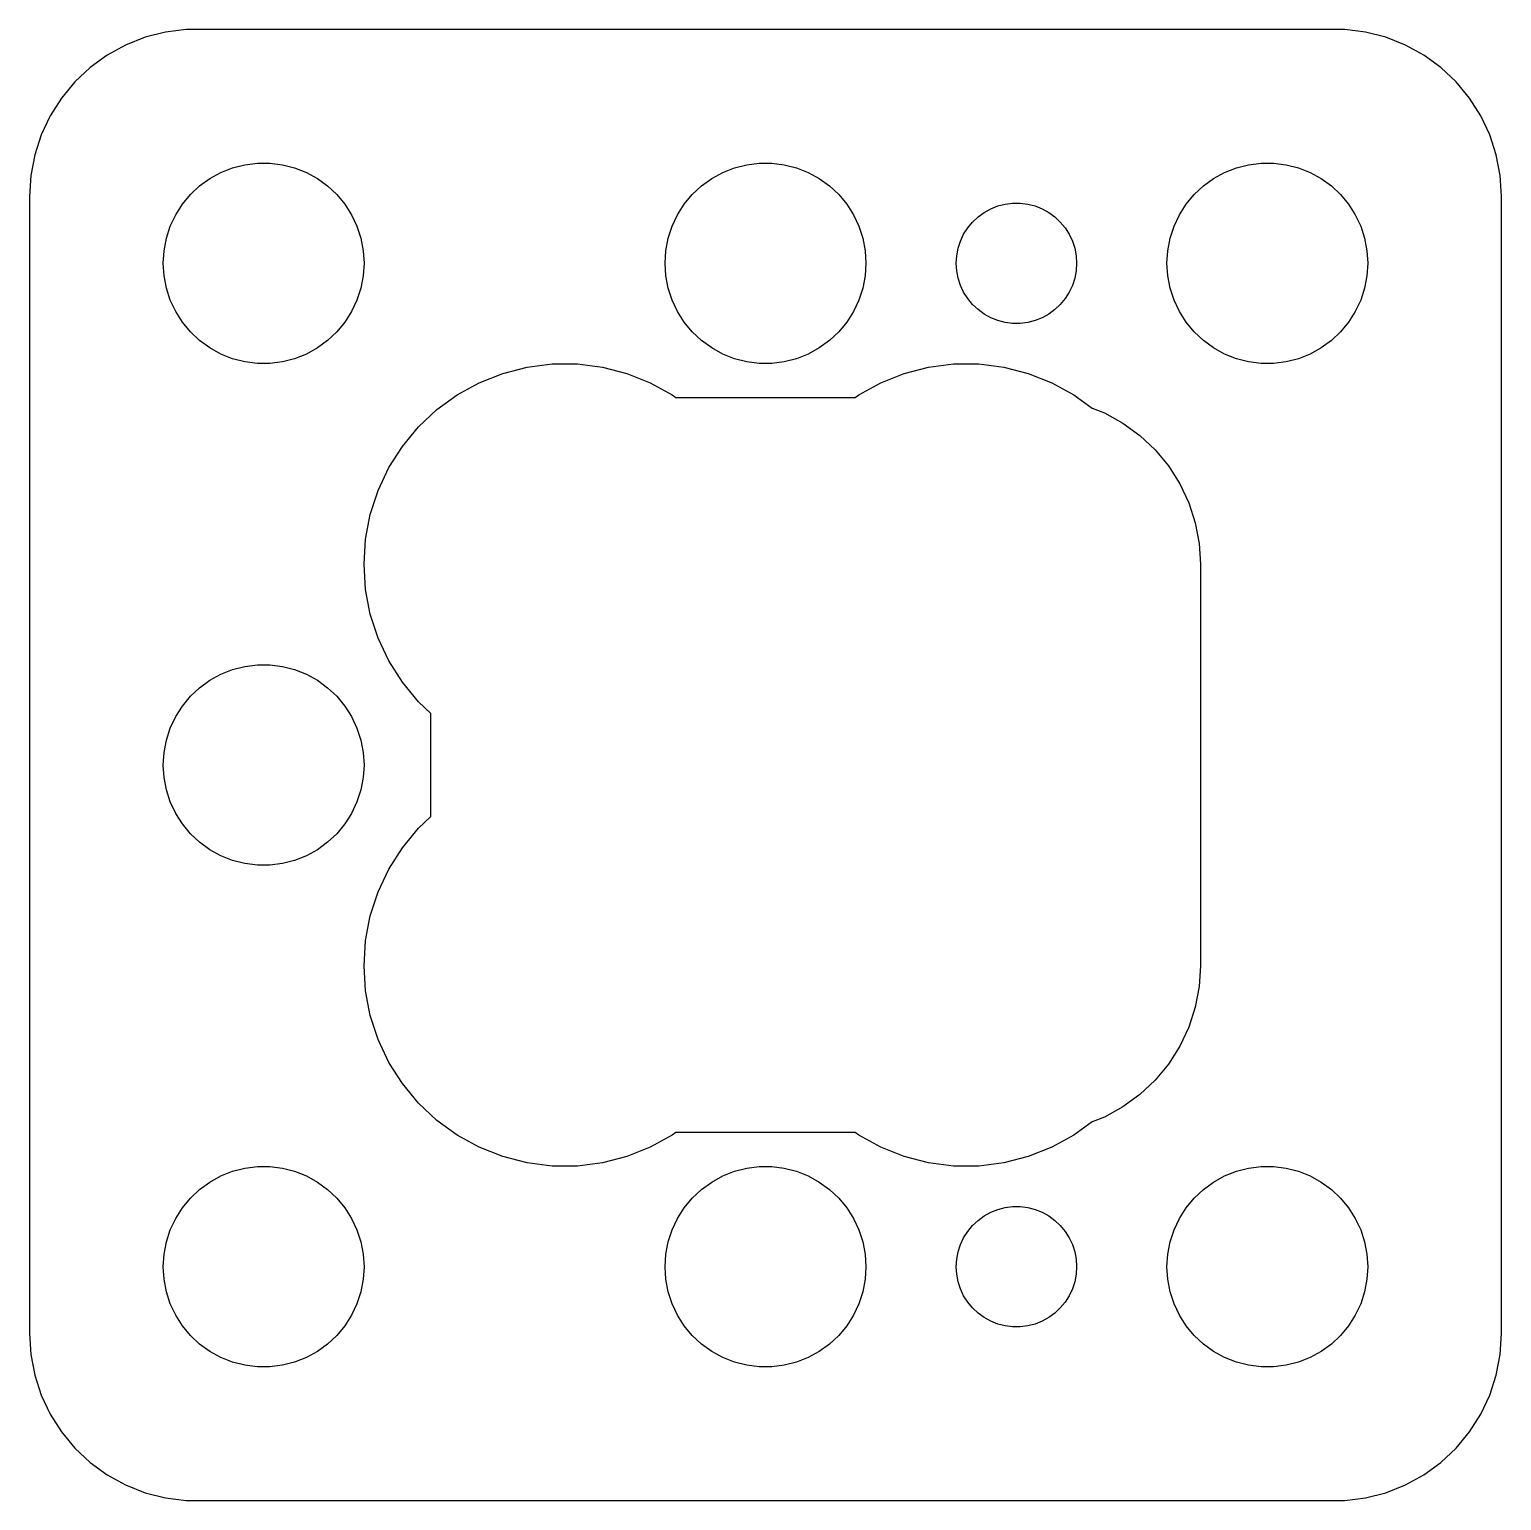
# Model space of a CAD drawing. Header units: metres. Extents: x -22 to 22, y -22 to 184.
# Drawn here: x -22 to 22, y 32.01 to 75.99 of the extents above; entities that cross this region are included whole.
import ezdxf

# ---------------------------------------------------------------- set-up
doc = ezdxf.new("R2010")
doc.units = ezdxf.units.M

msp = doc.modelspace()

# ---------------------------------------------------------------- linework, layer by layer
for p, q in [((-18.5451, 75.7553), (-19.1289, 75.5241)), ((-17.9369, 75.9114), (-18.5451, 75.7553)), ((-17.3139, 75.9901), (-17.9369, 75.9114)), ((17.3139, 75.9901), (-17.3139, 75.9901)), ((17.9369, 75.9114), (17.3139, 75.9901)), ((18.5451, 75.7553), (17.9369, 75.9114)), ((19.1289, 75.5241), (18.5451, 75.7553)), ((-19.1289, 75.5241), (-19.6791, 75.2216)), ((19.6791, 75.2216), (19.1289, 75.5241)), ((-20.1871, 74.8526), (-20.6448, 74.4227)), ((-19.6791, 75.2216), (-20.1871, 74.8526)), ((20.1871, 74.8526), (19.6791, 75.2216)), ((20.6448, 74.4227), (20.1871, 74.8526)), ((-20.6448, 74.4227), (-21.0451, 73.9389)), ((21.0451, 73.9389), (20.6448, 74.4227)), ((-21.0451, 73.9389), (-21.3815, 73.4088)), ((21.3815, 73.4088), (21.0451, 73.9389)), ((-21.3815, 73.4088), (-21.6489, 72.8406)), ((21.6489, 72.8406), (21.3815, 73.4088)), ((-21.6489, 72.8406), (-21.8429, 72.2434)), ((21.8429, 72.2434), (21.6489, 72.8406)), ((-21.8429, 72.2434), (-21.9606, 71.6267)), ((21.9606, 71.6267), (21.8429, 72.2434)), ((-16.2773, 71.7145), (-15.927, 71.8532)), ((-15.927, 71.8532), (-15.5621, 71.9469)), ((-15.5621, 71.9469), (-15.1884, 71.9941)), ((-15.1884, 71.9941), (-14.8116, 71.9941)), ((-14.8116, 71.9941), (-14.4379, 71.9469)), ((-14.4379, 71.9469), (-14.0729, 71.8532)), ((-14.0729, 71.8532), (-13.7227, 71.7145)), ((-1.27733, 71.7145), (-0.92705, 71.8532)), ((-0.92705, 71.8532), (-0.56213, 71.9469)), ((-0.56213, 71.9469), (-0.18837, 71.9941)), ((-0.18837, 71.9941), (0.18837, 71.9941)), ((0.18837, 71.9941), (0.56213, 71.9469)), ((0.56213, 71.9469), (0.92705, 71.8532)), ((0.92705, 71.8532), (1.27733, 71.7145)), ((13.7227, 71.7145), (14.0729, 71.8532)), ((14.0729, 71.8532), (14.4379, 71.9469)), ((14.4379, 71.9469), (14.8116, 71.9941)), ((14.8116, 71.9941), (15.1884, 71.9941)), ((15.1884, 71.9941), (15.5621, 71.9469)), ((15.5621, 71.9469), (15.927, 71.8532)), ((15.927, 71.8532), (16.2773, 71.7145)), ((-21.9606, 71.6267), (-22, 71)), ((-17.1869, 71.0536), (-16.9123, 71.3115)), ((-16.9123, 71.3115), (-16.6075, 71.533)), ((-16.6075, 71.533), (-16.2773, 71.7145)), ((-13.7227, 71.7145), (-13.3925, 71.533)), ((-13.3925, 71.533), (-13.0877, 71.3115)), ((-13.0877, 71.3115), (-12.8131, 71.0536)), ((-2.1869, 71.0536), (-1.91226, 71.3115)), ((-1.91226, 71.3115), (-1.60747, 71.533)), ((-1.60747, 71.533), (-1.27733, 71.7145)), ((1.27733, 71.7145), (1.60747, 71.533)), ((1.60747, 71.533), (1.91226, 71.3115)), ((1.91226, 71.3115), (2.1869, 71.0536)), ((12.8131, 71.0536), (13.0877, 71.3115)), ((13.0877, 71.3115), (13.3925, 71.533)), ((13.3925, 71.533), (13.7227, 71.7145)), ((16.2773, 71.7145), (16.6075, 71.533)), ((16.6075, 71.533), (16.9123, 71.3115)), ((16.9123, 71.3115), (17.1869, 71.0536)), ((22, 71), (21.9606, 71.6267)), ((-22, 71), (-22, 37)), ((-17.427, 70.7634), (-17.1869, 71.0536)), ((-12.8131, 71.0536), (-12.5729, 70.7634)), ((-2.42705, 70.7634), (-2.1869, 71.0536)), ((2.1869, 71.0536), (2.42705, 70.7634)), ((12.5729, 70.7634), (12.8131, 71.0536)), ((17.1869, 71.0536), (17.427, 70.7634)), ((22, 37), (22, 71)), ((-17.7893, 70.1044), (-17.6289, 70.4453)), ((-17.6289, 70.4453), (-17.427, 70.7634)), ((-12.5729, 70.7634), (-12.3711, 70.4453)), ((-12.3711, 70.4453), (-12.2107, 70.1044)), ((-2.78932, 70.1044), (-2.62891, 70.4453)), ((-2.62891, 70.4453), (-2.42705, 70.7634)), ((2.42705, 70.7634), (2.62891, 70.4453)), ((2.62891, 70.4453), (2.78932, 70.1044)), ((6.35263, 70.3869), (6.53551, 70.5198)), ((6.53551, 70.5198), (6.7336, 70.6287)), ((6.7336, 70.6287), (6.94376, 70.7119)), ((6.94376, 70.7119), (7.1627, 70.7681)), ((7.1627, 70.7681), (7.38696, 70.7964)), ((7.38696, 70.7964), (7.61302, 70.7964)), ((7.61302, 70.7964), (7.83728, 70.7681)), ((7.83728, 70.7681), (8.05623, 70.7119)), ((8.05623, 70.7119), (8.26639, 70.6287)), ((8.26639, 70.6287), (8.46448, 70.5198)), ((8.46448, 70.5198), (8.64735, 70.3869)), ((12.2107, 70.1044), (12.3711, 70.4453)), ((12.3711, 70.4453), (12.5729, 70.7634)), ((17.427, 70.7634), (17.6289, 70.4453)), ((17.6289, 70.4453), (17.7893, 70.1044)), ((-17.9057, 69.7461), (-17.7893, 70.1044)), ((-12.2107, 70.1044), (-12.0942, 69.7461)), ((-2.90575, 69.7461), (-2.78932, 70.1044)), ((2.78932, 70.1044), (2.90575, 69.7461)), ((5.92264, 69.8671), (6.04376, 70.058)), ((6.04376, 70.058), (6.18785, 70.2322)), ((6.18785, 70.2322), (6.35263, 70.3869)), ((8.64735, 70.3869), (8.81213, 70.2322)), ((8.81213, 70.2322), (8.95622, 70.058)), ((8.95622, 70.058), (9.07735, 69.8671)), ((12.0942, 69.7461), (12.2107, 70.1044)), ((17.7893, 70.1044), (17.9057, 69.7461)), ((-17.9763, 69.376), (-17.9057, 69.7461)), ((-12.0942, 69.7461), (-12.0237, 69.376)), ((-2.97633, 69.376), (-2.90575, 69.7461)), ((2.90575, 69.7461), (2.97633, 69.376)), ((5.75655, 69.4476), (5.8264, 69.6626)), ((5.8264, 69.6626), (5.92264, 69.8671)), ((9.07735, 69.8671), (9.17358, 69.6626)), ((9.17358, 69.6626), (9.24344, 69.4476)), ((12.0237, 69.376), (12.0942, 69.7461)), ((17.9057, 69.7461), (17.9763, 69.376)), ((-18, 69), (-17.9763, 69.376)), ((-12.0237, 69.376), (-12, 69)), ((-3, 69), (-2.97633, 69.376)), ((2.97633, 69.376), (3, 69)), ((5.7, 69), (5.71419, 69.2256)), ((5.71419, 69.2256), (5.75655, 69.4476)), ((9.24344, 69.4476), (9.2858, 69.2256)), ((9.2858, 69.2256), (9.29999, 69)), ((12, 69), (12.0237, 69.376)), ((17.9763, 69.376), (18, 69)), ((-17.9763, 68.624), (-18, 69)), ((-12, 69), (-12.0237, 68.624)), ((-2.97633, 68.624), (-3, 69)), ((3, 69), (2.97633, 68.624)), ((5.71419, 68.7744), (5.7, 69)), ((5.75655, 68.5524), (5.71419, 68.7744)), ((9.2858, 68.7744), (9.24344, 68.5524)), ((9.29999, 69), (9.2858, 68.7744)), ((12.0237, 68.624), (12, 69)), ((18, 69), (17.9763, 68.624)), ((-17.9057, 68.2539), (-17.9763, 68.624)), ((-17.7893, 67.8956), (-17.9057, 68.2539)), ((-12.0942, 68.2539), (-12.2107, 67.8956)), ((-12.0237, 68.624), (-12.0942, 68.2539)), ((-2.90575, 68.2539), (-2.97633, 68.624)), ((-2.78932, 67.8956), (-2.90575, 68.2539)), ((2.90575, 68.2539), (2.78932, 67.8956)), ((2.97633, 68.624), (2.90575, 68.2539)), ((5.8264, 68.3374), (5.75655, 68.5524)), ((5.92264, 68.1328), (5.8264, 68.3374)), ((9.17358, 68.3374), (9.07735, 68.1328)), ((9.24344, 68.5524), (9.17358, 68.3374)), ((12.0942, 68.2539), (12.0237, 68.624)), ((12.2107, 67.8956), (12.0942, 68.2539)), ((17.9057, 68.2539), (17.7893, 67.8956)), ((17.9763, 68.624), (17.9057, 68.2539)), ((-17.6289, 67.5547), (-17.7893, 67.8956)), ((-12.2107, 67.8956), (-12.3711, 67.5547)), ((-2.62891, 67.5547), (-2.78932, 67.8956)), ((2.78932, 67.8956), (2.62891, 67.5547)), ((6.04376, 67.942), (5.92264, 68.1328)), ((6.18785, 67.7678), (6.04376, 67.942)), ((6.35263, 67.6131), (6.18785, 67.7678)), ((8.81213, 67.7678), (8.64735, 67.6131)), ((8.95622, 67.942), (8.81213, 67.7678)), ((9.07735, 68.1328), (8.95622, 67.942)), ((12.3711, 67.5547), (12.2107, 67.8956)), ((17.7893, 67.8956), (17.6289, 67.5547)), ((-17.427, 67.2366), (-17.6289, 67.5547)), ((-12.3711, 67.5547), (-12.5729, 67.2366)), ((-2.42705, 67.2366), (-2.62891, 67.5547)), ((2.62891, 67.5547), (2.42705, 67.2366)), ((6.53551, 67.4802), (6.35263, 67.6131)), ((6.7336, 67.3713), (6.53551, 67.4802)), ((6.94376, 67.2881), (6.7336, 67.3713)), ((8.26639, 67.3713), (8.05623, 67.2881)), ((8.46448, 67.4802), (8.26639, 67.3713)), ((8.64735, 67.6131), (8.46448, 67.4802)), ((12.5729, 67.2366), (12.3711, 67.5547)), ((17.6289, 67.5547), (17.427, 67.2366)), ((-17.1869, 66.9464), (-17.427, 67.2366)), ((-16.9123, 66.6884), (-17.1869, 66.9464)), ((-12.8131, 66.9464), (-13.0877, 66.6884)), ((-12.5729, 67.2366), (-12.8131, 66.9464)), ((-2.1869, 66.9464), (-2.42705, 67.2366)), ((-1.91226, 66.6884), (-2.1869, 66.9464)), ((2.1869, 66.9464), (1.91226, 66.6884)), ((2.42705, 67.2366), (2.1869, 66.9464)), ((7.1627, 67.2319), (6.94376, 67.2881)), ((7.38696, 67.2036), (7.1627, 67.2319)), ((7.61302, 67.2036), (7.38696, 67.2036)), ((7.83728, 67.2319), (7.61302, 67.2036)), ((8.05623, 67.2881), (7.83728, 67.2319)), ((12.8131, 66.9464), (12.5729, 67.2366)), ((13.0877, 66.6884), (12.8131, 66.9464)), ((17.1869, 66.9464), (16.9123, 66.6884)), ((17.427, 67.2366), (17.1869, 66.9464)), ((-16.6075, 66.467), (-16.9123, 66.6884)), ((-16.2773, 66.2855), (-16.6075, 66.467)), ((-13.3925, 66.467), (-13.7227, 66.2855)), ((-13.0877, 66.6884), (-13.3925, 66.467)), ((-1.60747, 66.467), (-1.91226, 66.6884)), ((-1.27733, 66.2855), (-1.60747, 66.467)), ((1.60747, 66.467), (1.27733, 66.2855)), ((1.91226, 66.6884), (1.60747, 66.467)), ((13.3925, 66.467), (13.0877, 66.6884)), ((13.7227, 66.2855), (13.3925, 66.467)), ((16.6075, 66.467), (16.2773, 66.2855)), ((16.9123, 66.6884), (16.6075, 66.467)), ((-15.927, 66.1468), (-16.2773, 66.2855)), ((-15.5621, 66.0531), (-15.927, 66.1468)), ((-15.1884, 66.0059), (-15.5621, 66.0531)), ((-14.8116, 66.0059), (-15.1884, 66.0059)), ((-14.4379, 66.0531), (-14.8116, 66.0059)), ((-14.0729, 66.1468), (-14.4379, 66.0531)), ((-13.7227, 66.2855), (-14.0729, 66.1468)), ((-0.92705, 66.1468), (-1.27733, 66.2855)), ((-0.56213, 66.0531), (-0.92705, 66.1468)), ((-0.18837, 66.0059), (-0.56213, 66.0531)), ((0.18837, 66.0059), (-0.18837, 66.0059)), ((0.56213, 66.0531), (0.18837, 66.0059)), ((0.92705, 66.1468), (0.56213, 66.0531)), ((1.27733, 66.2855), (0.92705, 66.1468)), ((14.0729, 66.1468), (13.7227, 66.2855)), ((14.4379, 66.0531), (14.0729, 66.1468)), ((14.8116, 66.0059), (14.4379, 66.0531)), ((15.1884, 66.0059), (14.8116, 66.0059)), ((15.5621, 66.0531), (15.1884, 66.0059)), ((15.927, 66.1468), (15.5621, 66.0531)), ((16.2773, 66.2855), (15.927, 66.1468)), ((-8.55467, 65.429), (-7.8541, 65.7063)), ((-7.8541, 65.7063), (-7.12428, 65.8937)), ((-7.12428, 65.8937), (-6.37674, 65.9882)), ((-6.37674, 65.9882), (-5.62325, 65.9882)), ((-5.62325, 65.9882), (-4.8757, 65.8937)), ((-4.8757, 65.8937), (-4.14589, 65.7063)), ((-4.14589, 65.7063), (-3.44531, 65.429)), ((3.44531, 65.429), (4.14589, 65.7063)), ((4.14589, 65.7063), (4.8757, 65.8937)), ((4.8757, 65.8937), (5.62325, 65.9882)), ((5.62325, 65.9882), (6.37674, 65.9882)), ((6.37674, 65.9882), (7.12428, 65.8937)), ((7.12428, 65.8937), (7.8541, 65.7063)), ((7.8541, 65.7063), (8.55467, 65.429)), ((-9.21495, 65.066), (-8.55467, 65.429)), ((-3.44531, 65.429), (-2.78503, 65.066)), ((2.78503, 65.066), (3.44531, 65.429)), ((8.55467, 65.429), (9.21495, 65.066)), ((-9.82454, 64.6231), (-9.21495, 65.066)), ((-2.78503, 65.066), (-2.68066, 64.9901)), ((-2.68066, 64.9901), (2.68066, 64.9901)), ((2.68066, 64.9901), (2.78503, 65.066)), ((9.21495, 65.066), (9.75934, 64.6704)), ((-10.3738, 64.1073), (-9.82454, 64.6231)), ((9.75934, 64.6704), (10.1289, 64.5241)), ((10.1289, 64.5241), (10.6791, 64.2216)), ((-10.8541, 63.5267), (-10.3738, 64.1073)), ((10.6791, 64.2216), (11.1871, 63.8526)), ((11.1871, 63.8526), (11.6448, 63.4227)), ((-11.2578, 62.8905), (-10.8541, 63.5267)), ((11.6448, 63.4227), (12.0451, 62.9389)), ((12.0451, 62.9389), (12.3815, 62.4088)), ((-11.5786, 62.2087), (-11.2578, 62.8905)), ((-11.8115, 61.4921), (-11.5786, 62.2087)), ((12.3815, 62.4088), (12.6489, 61.8406)), ((12.6489, 61.8406), (12.8429, 61.2434)), ((-11.9527, 60.752), (-11.8115, 61.4921)), ((12.8429, 61.2434), (12.9606, 60.6267)), ((-12, 60), (-11.9527, 60.752)), ((12.9606, 60.6267), (13, 60)), ((-11.9527, 59.248), (-12, 60)), ((13, 60), (13, 48)), ((-11.8115, 58.5079), (-11.9527, 59.248)), ((-11.5786, 57.7912), (-11.8115, 58.5079)), ((-11.2578, 57.1095), (-11.5786, 57.7912)), ((-16.2773, 56.7145), (-15.927, 56.8532)), ((-15.927, 56.8532), (-15.5621, 56.9469)), ((-15.5621, 56.9469), (-15.1884, 56.9941)), ((-15.1884, 56.9941), (-14.8116, 56.9941)), ((-14.8116, 56.9941), (-14.4379, 56.9469)), ((-14.4379, 56.9469), (-14.0729, 56.8532)), ((-14.0729, 56.8532), (-13.7227, 56.7145)), ((-10.8541, 56.4733), (-11.2578, 57.1095)), ((-16.9123, 56.3115), (-16.6075, 56.533)), ((-16.6075, 56.533), (-16.2773, 56.7145)), ((-13.7227, 56.7145), (-13.3925, 56.533)), ((-13.3925, 56.533), (-13.0877, 56.3115)), ((-10.3738, 55.8927), (-10.8541, 56.4733)), ((-17.427, 55.7634), (-17.1869, 56.0536)), ((-17.1869, 56.0536), (-16.9123, 56.3115)), ((-13.0877, 56.3115), (-12.8131, 56.0536)), ((-12.8131, 56.0536), (-12.5729, 55.7634)), ((-10, 55.5417), (-10.3738, 55.8927)), ((-17.7893, 55.1044), (-17.6289, 55.4453)), ((-17.6289, 55.4453), (-17.427, 55.7634)), ((-12.5729, 55.7634), (-12.3711, 55.4453)), ((-12.3711, 55.4453), (-12.2107, 55.1044)), ((-10, 52.4583), (-10, 55.5417)), ((-17.9057, 54.7461), (-17.7893, 55.1044)), ((-12.2107, 55.1044), (-12.0942, 54.7461)), ((-17.9763, 54.376), (-17.9057, 54.7461)), ((-12.0942, 54.7461), (-12.0237, 54.376)), ((-18, 54), (-17.9763, 54.376)), ((-12.0237, 54.376), (-12, 54)), ((-17.9763, 53.624), (-18, 54)), ((-12, 54), (-12.0237, 53.624)), ((-17.9057, 53.2539), (-17.9763, 53.624)), ((-17.7893, 52.8956), (-17.9057, 53.2539)), ((-12.0942, 53.2539), (-12.2107, 52.8956)), ((-12.0237, 53.624), (-12.0942, 53.2539)), ((-17.6289, 52.5547), (-17.7893, 52.8956)), ((-12.2107, 52.8956), (-12.3711, 52.5547)), ((-17.427, 52.2366), (-17.6289, 52.5547)), ((-12.3711, 52.5547), (-12.5729, 52.2366)), ((-10.3738, 52.1073), (-10, 52.4583)), ((-17.1869, 51.9464), (-17.427, 52.2366)), ((-16.9123, 51.6885), (-17.1869, 51.9464)), ((-12.8131, 51.9464), (-13.0877, 51.6885)), ((-12.5729, 52.2366), (-12.8131, 51.9464)), ((-10.8541, 51.5267), (-10.3738, 52.1073)), ((-16.6075, 51.467), (-16.9123, 51.6885)), ((-13.0877, 51.6885), (-13.3925, 51.467)), ((-11.2578, 50.8905), (-10.8541, 51.5267)), ((-16.2773, 51.2855), (-16.6075, 51.467)), ((-15.927, 51.1468), (-16.2773, 51.2855)), ((-15.5621, 51.0531), (-15.927, 51.1468)), ((-15.1884, 51.0059), (-15.5621, 51.0531)), ((-14.4379, 51.0531), (-14.8116, 51.0059)), ((-14.0729, 51.1468), (-14.4379, 51.0531)), ((-13.7227, 51.2855), (-14.0729, 51.1468)), ((-13.3925, 51.467), (-13.7227, 51.2855)), ((-14.8116, 51.0059), (-15.1884, 51.0059)), ((-11.5786, 50.2088), (-11.2578, 50.8905)), ((-11.8115, 49.4921), (-11.5786, 50.2088)), ((-11.9527, 48.752), (-11.8115, 49.4921)), ((-12, 48), (-11.9527, 48.752)), ((-11.9527, 47.248), (-12, 48)), ((13, 48), (12.9606, 47.3733)), ((-11.8115, 46.5079), (-11.9527, 47.248)), ((12.9606, 47.3733), (12.8429, 46.7566)), ((12.8429, 46.7566), (12.6489, 46.1594)), ((-11.5786, 45.7913), (-11.8115, 46.5079)), ((-11.2578, 45.1095), (-11.5786, 45.7913)), ((12.6489, 46.1594), (12.3815, 45.5912)), ((12.3815, 45.5912), (12.0451, 45.0611)), ((-10.8541, 44.4733), (-11.2578, 45.1095)), ((12.0451, 45.0611), (11.6448, 44.5773)), ((-10.3738, 43.8927), (-10.8541, 44.4733)), ((11.6448, 44.5773), (11.1871, 44.1474)), ((11.1871, 44.1474), (10.6791, 43.7784)), ((-9.82454, 43.3769), (-10.3738, 43.8927)), ((10.6791, 43.7784), (10.1289, 43.4759)), ((-9.21495, 42.934), (-9.82454, 43.3769)), ((9.75934, 43.3296), (9.21495, 42.934)), ((10.1289, 43.4759), (9.75934, 43.3296)), ((-8.55467, 42.571), (-9.21495, 42.934)), ((-2.78503, 42.934), (-3.44531, 42.571)), ((-2.68066, 43.0099), (-2.78503, 42.934)), ((2.68066, 43.0099), (-2.68066, 43.0099)), ((2.78503, 42.934), (2.68066, 43.0099)), ((3.44531, 42.571), (2.78503, 42.934)), ((9.21495, 42.934), (8.55467, 42.571)), ((-7.8541, 42.2937), (-8.55467, 42.571)), ((-7.12428, 42.1063), (-7.8541, 42.2937)), ((-4.14589, 42.2937), (-4.8757, 42.1063)), ((-3.44531, 42.571), (-4.14589, 42.2937)), ((4.14589, 42.2937), (3.44531, 42.571)), ((4.8757, 42.1063), (4.14589, 42.2937)), ((7.8541, 42.2937), (7.12428, 42.1063)), ((8.55467, 42.571), (7.8541, 42.2937)), ((-16.2773, 41.7145), (-15.927, 41.8532)), ((-15.927, 41.8532), (-15.5621, 41.9469)), ((-15.5621, 41.9469), (-15.1884, 41.9941)), ((-15.1884, 41.9941), (-14.8116, 41.9941)), ((-14.8116, 41.9941), (-14.4379, 41.9469)), ((-14.4379, 41.9469), (-14.0729, 41.8532)), ((-14.0729, 41.8532), (-13.7227, 41.7145)), ((-6.37674, 42.0118), (-7.12428, 42.1063)), ((-5.62325, 42.0118), (-6.37674, 42.0118)), ((-4.8757, 42.1063), (-5.62325, 42.0118)), ((-1.27733, 41.7145), (-0.92705, 41.8532)), ((-0.92705, 41.8532), (-0.56213, 41.9469)), ((-0.56213, 41.9469), (-0.18837, 41.9941)), ((-0.18837, 41.9941), (0.18837, 41.9941)), ((0.18837, 41.9941), (0.56213, 41.9469)), ((0.56213, 41.9469), (0.92705, 41.8532)), ((0.92705, 41.8532), (1.27733, 41.7145)), ((5.62325, 42.0118), (4.8757, 42.1063)), ((6.37674, 42.0118), (5.62325, 42.0118)), ((7.12428, 42.1063), (6.37674, 42.0118)), ((13.7227, 41.7145), (14.0729, 41.8532)), ((14.0729, 41.8532), (14.4379, 41.9469)), ((14.4379, 41.9469), (14.8116, 41.9941)), ((14.8116, 41.9941), (15.1884, 41.9941)), ((15.1884, 41.9941), (15.5621, 41.9469)), ((15.5621, 41.9469), (15.927, 41.8532)), ((15.927, 41.8532), (16.2773, 41.7145)), ((-16.9123, 41.3116), (-16.6075, 41.533)), ((-16.6075, 41.533), (-16.2773, 41.7145)), ((-13.7227, 41.7145), (-13.3925, 41.533)), ((-13.3925, 41.533), (-13.0877, 41.3116)), ((-1.91226, 41.3116), (-1.60747, 41.533)), ((-1.60747, 41.533), (-1.27733, 41.7145)), ((1.27733, 41.7145), (1.60747, 41.533)), ((1.60747, 41.533), (1.91226, 41.3116)), ((13.0877, 41.3116), (13.3925, 41.533)), ((13.3925, 41.533), (13.7227, 41.7145)), ((16.2773, 41.7145), (16.6075, 41.533)), ((16.6075, 41.533), (16.9123, 41.3116)), ((-17.427, 40.7634), (-17.1869, 41.0536)), ((-17.1869, 41.0536), (-16.9123, 41.3116)), ((-13.0877, 41.3116), (-12.8131, 41.0536)), ((-12.8131, 41.0536), (-12.5729, 40.7634)), ((-2.42705, 40.7634), (-2.1869, 41.0536)), ((-2.1869, 41.0536), (-1.91226, 41.3116)), ((1.91226, 41.3116), (2.1869, 41.0536)), ((2.1869, 41.0536), (2.42705, 40.7634)), ((12.5729, 40.7634), (12.8131, 41.0536)), ((12.8131, 41.0536), (13.0877, 41.3116)), ((16.9123, 41.3116), (17.1869, 41.0536)), ((17.1869, 41.0536), (17.427, 40.7634)), ((-17.6289, 40.4453), (-17.427, 40.7634)), ((-12.5729, 40.7634), (-12.3711, 40.4453)), ((-2.62891, 40.4453), (-2.42705, 40.7634)), ((2.42705, 40.7634), (2.62891, 40.4453)), ((6.35263, 40.3869), (6.53551, 40.5198)), ((6.53551, 40.5198), (6.7336, 40.6287)), ((6.7336, 40.6287), (6.94376, 40.7119)), ((6.94376, 40.7119), (7.1627, 40.7681)), ((7.1627, 40.7681), (7.38696, 40.7964)), ((7.38696, 40.7964), (7.61302, 40.7964)), ((7.61302, 40.7964), (7.83728, 40.7681)), ((7.83728, 40.7681), (8.05623, 40.7119)), ((8.05623, 40.7119), (8.26639, 40.6287)), ((8.26639, 40.6287), (8.46448, 40.5198)), ((8.46448, 40.5198), (8.64735, 40.3869)), ((12.3711, 40.4453), (12.5729, 40.7634)), ((17.427, 40.7634), (17.6289, 40.4453)), ((-17.9057, 39.7461), (-17.7893, 40.1044)), ((-17.7893, 40.1044), (-17.6289, 40.4453)), ((-12.3711, 40.4453), (-12.2107, 40.1044)), ((-12.2107, 40.1044), (-12.0942, 39.7461)), ((-2.90575, 39.7461), (-2.78932, 40.1044)), ((-2.78932, 40.1044), (-2.62891, 40.4453)), ((2.62891, 40.4453), (2.78932, 40.1044)), ((2.78932, 40.1044), (2.90575, 39.7461)), ((5.92264, 39.8672), (6.04376, 40.058)), ((6.04376, 40.058), (6.18785, 40.2322)), ((6.18785, 40.2322), (6.35263, 40.3869)), ((8.64735, 40.3869), (8.81213, 40.2322)), ((8.81213, 40.2322), (8.95622, 40.058)), ((8.95622, 40.058), (9.07735, 39.8672)), ((12.0942, 39.7461), (12.2107, 40.1044)), ((12.2107, 40.1044), (12.3711, 40.4453)), ((17.6289, 40.4453), (17.7893, 40.1044)), ((17.7893, 40.1044), (17.9057, 39.7461)), ((-17.9763, 39.376), (-17.9057, 39.7461)), ((-12.0942, 39.7461), (-12.0237, 39.376)), ((-2.97633, 39.376), (-2.90575, 39.7461)), ((2.90575, 39.7461), (2.97633, 39.376)), ((5.75655, 39.4476), (5.8264, 39.6626)), ((5.8264, 39.6626), (5.92264, 39.8672)), ((9.07735, 39.8672), (9.17358, 39.6626)), ((9.17358, 39.6626), (9.24344, 39.4476)), ((12.0237, 39.376), (12.0942, 39.7461)), ((17.9057, 39.7461), (17.9763, 39.376)), ((-18, 39), (-17.9763, 39.376)), ((-12.0237, 39.376), (-12, 39)), ((-3, 39), (-2.97633, 39.376)), ((2.97633, 39.376), (3, 39)), ((5.7, 39), (5.71419, 39.2256)), ((5.71419, 39.2256), (5.75655, 39.4476)), ((9.24344, 39.4476), (9.2858, 39.2256)), ((9.2858, 39.2256), (9.29999, 39)), ((12, 39), (12.0237, 39.376)), ((17.9763, 39.376), (18, 39)), ((-17.9763, 38.624), (-18, 39)), ((-12, 39), (-12.0237, 38.624)), ((-2.97633, 38.624), (-3, 39)), ((3, 39), (2.97633, 38.624)), ((5.71419, 38.7744), (5.7, 39)), ((5.75655, 38.5524), (5.71419, 38.7744)), ((9.2858, 38.7744), (9.24344, 38.5524)), ((9.29999, 39), (9.2858, 38.7744)), ((12.0237, 38.624), (12, 39)), ((18, 39), (17.9763, 38.624)), ((-17.9057, 38.2539), (-17.9763, 38.624)), ((-12.0237, 38.624), (-12.0942, 38.2539)), ((-2.90575, 38.2539), (-2.97633, 38.624)), ((2.97633, 38.624), (2.90575, 38.2539)), ((5.8264, 38.3374), (5.75655, 38.5524)), ((5.92264, 38.1329), (5.8264, 38.3374)), ((9.17358, 38.3374), (9.07735, 38.1329)), ((9.24344, 38.5524), (9.17358, 38.3374)), ((12.0942, 38.2539), (12.0237, 38.624)), ((17.9763, 38.624), (17.9057, 38.2539)), ((-17.7893, 37.8956), (-17.9057, 38.2539)), ((-17.6289, 37.5547), (-17.7893, 37.8956)), ((-12.2107, 37.8956), (-12.3711, 37.5547)), ((-12.0942, 38.2539), (-12.2107, 37.8956)), ((-2.78932, 37.8956), (-2.90575, 38.2539)), ((-2.62891, 37.5547), (-2.78932, 37.8956)), ((2.78932, 37.8956), (2.62891, 37.5547)), ((2.90575, 38.2539), (2.78932, 37.8956)), ((6.04376, 37.942), (5.92264, 38.1329)), ((6.18785, 37.7678), (6.04376, 37.942)), ((8.95622, 37.942), (8.81213, 37.7678)), ((9.07735, 38.1329), (8.95622, 37.942)), ((12.2107, 37.8956), (12.0942, 38.2539)), ((12.3711, 37.5547), (12.2107, 37.8956)), ((17.7893, 37.8956), (17.6289, 37.5547)), ((17.9057, 38.2539), (17.7893, 37.8956)), ((-17.427, 37.2366), (-17.6289, 37.5547)), ((-12.3711, 37.5547), (-12.5729, 37.2366)), ((-2.42705, 37.2366), (-2.62891, 37.5547)), ((2.62891, 37.5547), (2.42705, 37.2366)), ((6.35263, 37.6131), (6.18785, 37.7678)), ((6.53551, 37.4802), (6.35263, 37.6131)), ((6.7336, 37.3713), (6.53551, 37.4802)), ((8.46448, 37.4802), (8.26639, 37.3713)), ((8.64735, 37.6131), (8.46448, 37.4802)), ((8.81213, 37.7678), (8.64735, 37.6131)), ((12.5729, 37.2366), (12.3711, 37.5547)), ((17.6289, 37.5547), (17.427, 37.2366)), ((-22, 37), (-21.9606, 36.3733)), ((-17.1869, 36.9464), (-17.427, 37.2366)), ((-12.5729, 37.2366), (-12.8131, 36.9464)), ((-2.1869, 36.9464), (-2.42705, 37.2366)), ((2.42705, 37.2366), (2.1869, 36.9464)), ((6.94376, 37.2881), (6.7336, 37.3713)), ((7.1627, 37.2319), (6.94376, 37.2881)), ((7.38696, 37.2036), (7.1627, 37.2319)), ((7.61302, 37.2036), (7.38696, 37.2036)), ((7.83728, 37.2319), (7.61302, 37.2036)), ((8.05623, 37.2881), (7.83728, 37.2319)), ((8.26639, 37.3713), (8.05623, 37.2881)), ((12.8131, 36.9464), (12.5729, 37.2366)), ((17.427, 37.2366), (17.1869, 36.9464)), ((21.9606, 36.3733), (22, 37)), ((-16.9123, 36.6885), (-17.1869, 36.9464)), ((-16.6075, 36.467), (-16.9123, 36.6885)), ((-13.0877, 36.6885), (-13.3925, 36.467)), ((-12.8131, 36.9464), (-13.0877, 36.6885)), ((-1.91226, 36.6885), (-2.1869, 36.9464)), ((-1.60747, 36.467), (-1.91226, 36.6885)), ((1.91226, 36.6885), (1.60747, 36.467)), ((2.1869, 36.9464), (1.91226, 36.6885)), ((13.0877, 36.6885), (12.8131, 36.9464)), ((13.3925, 36.467), (13.0877, 36.6885)), ((16.9123, 36.6885), (16.6075, 36.467)), ((17.1869, 36.9464), (16.9123, 36.6885)), ((-21.9606, 36.3733), (-21.8429, 35.7566)), ((-16.2773, 36.2855), (-16.6075, 36.467)), ((-15.927, 36.1468), (-16.2773, 36.2855)), ((-15.5621, 36.0531), (-15.927, 36.1468)), ((-14.0729, 36.1468), (-14.4379, 36.0531)), ((-13.7227, 36.2855), (-14.0729, 36.1468)), ((-13.3925, 36.467), (-13.7227, 36.2855)), ((-1.27733, 36.2855), (-1.60747, 36.467)), ((-0.92705, 36.1468), (-1.27733, 36.2855)), ((-0.56213, 36.0531), (-0.92705, 36.1468)), ((0.92705, 36.1468), (0.56213, 36.0531)), ((1.27733, 36.2855), (0.92705, 36.1468)), ((1.60747, 36.467), (1.27733, 36.2855)), ((13.7227, 36.2855), (13.3925, 36.467)), ((14.0729, 36.1468), (13.7227, 36.2855)), ((14.4379, 36.0531), (14.0729, 36.1468)), ((15.927, 36.1468), (15.5621, 36.0531)), ((16.2773, 36.2855), (15.927, 36.1468)), ((16.6075, 36.467), (16.2773, 36.2855)), ((21.8429, 35.7566), (21.9606, 36.3733)), ((-21.8429, 35.7566), (-21.6489, 35.1594)), ((-15.1884, 36.0059), (-15.5621, 36.0531)), ((-14.8116, 36.0059), (-15.1884, 36.0059)), ((-14.4379, 36.0531), (-14.8116, 36.0059)), ((-0.18837, 36.0059), (-0.56213, 36.0531)), ((0.18837, 36.0059), (-0.18837, 36.0059)), ((0.56213, 36.0531), (0.18837, 36.0059)), ((14.8116, 36.0059), (14.4379, 36.0531)), ((15.1884, 36.0059), (14.8116, 36.0059)), ((15.5621, 36.0531), (15.1884, 36.0059)), ((21.6489, 35.1594), (21.8429, 35.7566)), ((-21.6489, 35.1594), (-21.3815, 34.5912)), ((21.3815, 34.5912), (21.6489, 35.1594)), ((-21.3815, 34.5912), (-21.0451, 34.0611)), ((21.0451, 34.0611), (21.3815, 34.5912)), ((-21.0451, 34.0611), (-20.6448, 33.5773)), ((20.6448, 33.5773), (21.0451, 34.0611)), ((-20.6448, 33.5773), (-20.1871, 33.1474)), ((20.1871, 33.1474), (20.6448, 33.5773)), ((-20.1871, 33.1474), (-19.6791, 32.7784)), ((19.6791, 32.7784), (20.1871, 33.1474)), ((-19.6791, 32.7784), (-19.1289, 32.4759)), ((19.1289, 32.4759), (19.6791, 32.7784)), ((-19.1289, 32.4759), (-18.5451, 32.2447)), ((-18.5451, 32.2447), (-17.9369, 32.0886)), ((17.9369, 32.0886), (18.5451, 32.2447)), ((18.5451, 32.2447), (19.1289, 32.4759)), ((-17.9369, 32.0886), (-17.3139, 32.0099)), ((-17.3139, 32.0099), (17.3139, 32.0099)), ((17.3139, 32.0099), (17.9369, 32.0886))]:
    msp.add_line(p, q)

doc.saveas('drawing.dxf')
